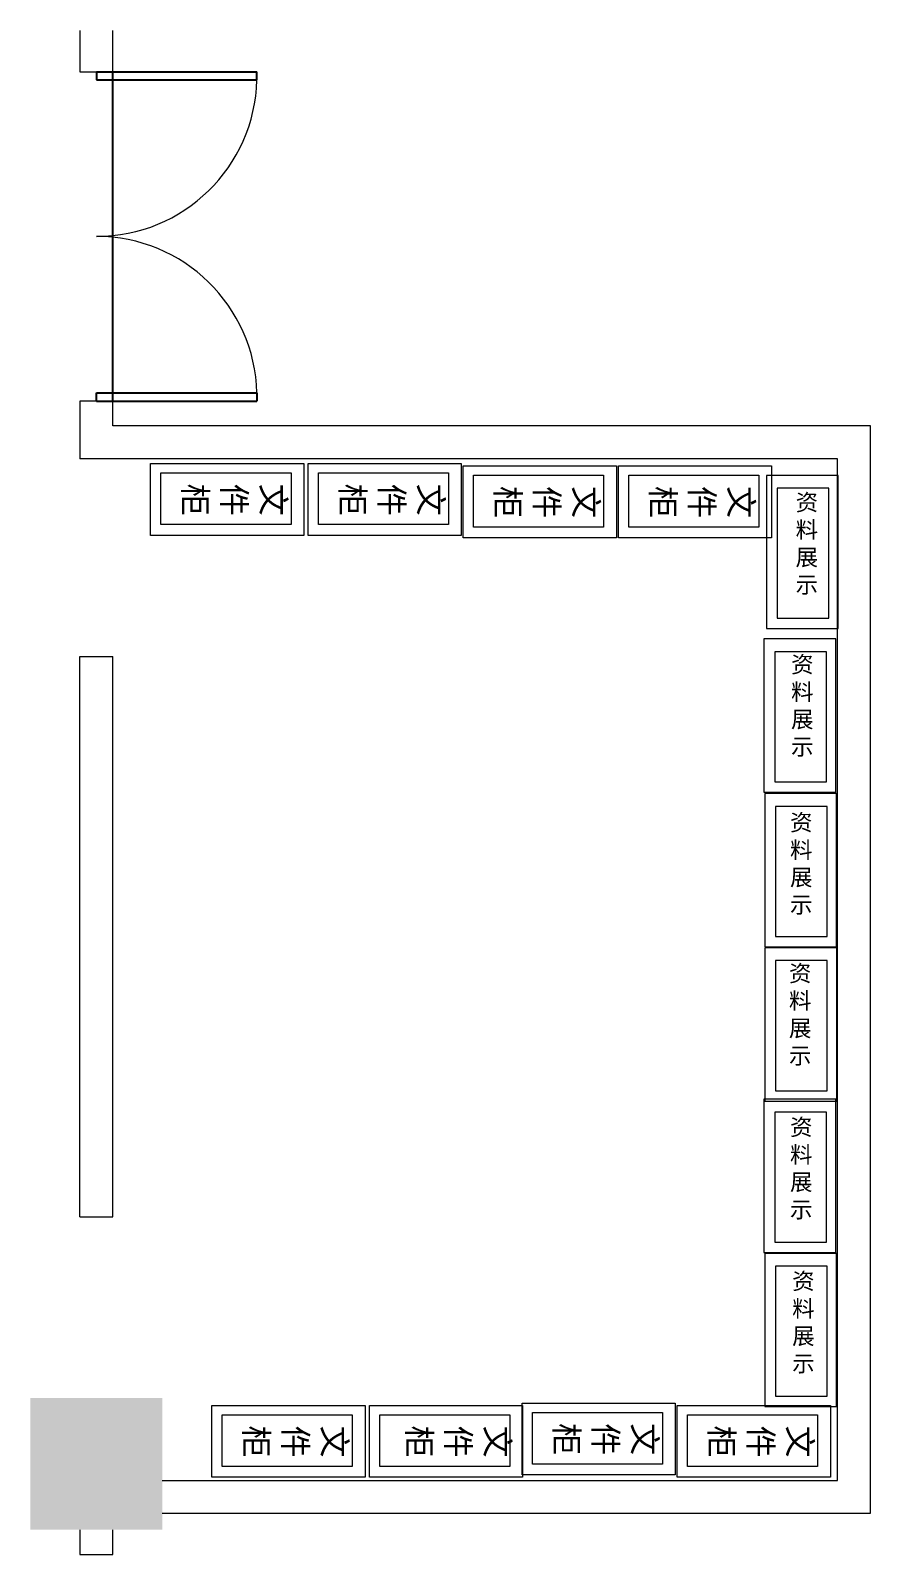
# Model space of a CAD drawing. Header units: millimetres. Extents: x -256770 to -120364, y -28508 to 286799.
# Drawn here: x -196440 to -191340, y -5674 to 3576 of the extents above; entities that cross this region are included whole.
import ezdxf

# ---------------------------------------------------------------- set-up
doc = ezdxf.new("R2010")
doc.units = ezdxf.units.MM
for name, color, linetype in [('COLUMN', 7, 'Continuous'), ('WALL', 7, 'Continuous'), ('WINDOW', 16, 'Continuous'), ('木柜', 21, 'Continuous'), ('格网', 90, 'Continuous')]:
    doc.layers.add(name, color=color, linetype=linetype)
doc.styles.add('宋体', font='simhei.ttf')

# ---------------------------------------------------------------- blocks, each defined once
blk = doc.blocks.new('_FZH')
blk.add_solid([(-0.5, -0.5), (0.5, -0.5), (-0.5, 0.5), (0.5, 0.5)])
blk = doc.blocks.new('$DorLib2D$00000002')
for p, q in [((-0.5, 0), (-0.5, 0.4875)), ((-0.475, 0.4875), (-0.5, 0.4875)), ((-0.475, 0), (-0.475, 0.4875)), ((0.475, 0), (0.475, 0.4875)), ((0.475, 0.4875), (0.5, 0.4875)), ((0.5, 0), (0.5, 0.4875)), ((-0.5, 0), (-0.475, 0)), ((0.5, 0), (0.475, 0))]:
    blk.add_line(p, q)
at = {"lineweight": 13}
for centre, start, end in [((-0.4875, 0), 0, 88.5307), ((0.4875, 0), 91.4693, 180)]:
    blk.add_arc(centre, 0.4875, start, end, dxfattribs=at)

msp = doc.modelspace()

# ---------------------------------------------------------------- linework, layer by layer
at = {"layer": 'WALL', "color": 6, "linetype": 'ByBlock', "lineweight": 15}
for p, q in [((-196140.4, 3575.6), (-196140.4, 3325.6)), ((-195940.4, 3325.6), (-195940.4, 3575.6)), ((-196140.4, 3325.6), (-195940.4, 3325.6)), ((-195940.4, 1325.6), (-196140.4, 1325.6)), ((-196140.4, 1325.6), (-196140.4, 975.6)), ((-195940.4, 1175.6), (-195940.4, 1325.6)), ((-191340.4, 1175.6), (-195940.4, 1175.6)), ((-191340.4, -5424.4), (-191340.4, 1175.6)), ((-191540.4, 975.6), (-196140.4, 975.6)), ((-191540.4, -5224.4), (-191540.4, 975.6)), ((-196140.4, -3624.4), (-196140.4, -224.4)), ((-196140.4, -224.4), (-195940.4, -224.4)), ((-195940.4, -3624.4), (-195940.4, -224.4)), ((-196140.4, -3624.4), (-195940.4, -3624.4)), ((-195640.4, -5224.4), (-191540.4, -5224.4)), ((-195640.4, -5424.4), (-191340.4, -5424.4))]:
    msp.add_line(p, q, dxfattribs=at)
at = {"layer": 'WALL', "linetype": 'ByBlock', "lineweight": 15}
for p, q in [((-196140.4, -5524.4), (-196140.4, -5674.4)), ((-195940.4, -5674.4), (-195940.4, -5524.4)), ((-196140.4, -5674.4), (-195940.4, -5674.4))]:
    msp.add_line(p, q, dxfattribs=at)
at = {"layer": '木柜', "color": 8, "linetype": 'ByBlock', "lineweight": 15}
for points in [[(-194780.9, 947.3), (-194780.9, 511.4), (-195710.8, 511.4), (-195710.8, 947.3)], [(-193824.7, 947.3), (-193824.7, 511.4), (-194754.6, 511.4), (-194754.6, 947.3)], [(-192883, 932.8), (-192883, 497), (-193812.9, 497), (-193812.9, 932.8)], [(-191941.2, 932.8), (-191941.2, 497), (-192871.2, 497), (-192871.2, 932.8)], [(-194858.7, 890.2), (-194858.7, 576.5), (-195648.3, 576.5), (-195648.3, 890.2)], [(-193902.5, 890.2), (-193902.5, 576.5), (-194692.1, 576.5), (-194692.1, 890.2)], [(-192960.8, 875.8), (-192960.8, 562), (-193750.4, 562), (-193750.4, 875.8)], [(-192019.1, 875.8), (-192019.1, 562), (-192808.7, 562), (-192808.7, 875.8)], [(-191536.1, 875.6), (-191972, 875.6), (-191972, -54.3), (-191536.1, -54.3)], [(-191593.2, 797.8), (-191906.9, 797.8), (-191906.9, 8.2), (-191593.2, 8.2)], [(-191551.5, -117.2), (-191987.3, -117.2), (-191987.3, -1047.1), (-191551.5, -1047.1)], [(-191608.6, -195), (-191922.3, -195), (-191922.3, -984.6), (-191608.6, -984.6)], [(-191547.1, -1056.3), (-191982.9, -1056.3), (-191982.9, -1986.2), (-191547.1, -1986.2)], [(-191604.1, -1134.1), (-191917.8, -1134.1), (-191917.8, -1923.7), (-191604.1, -1923.7)], [(-191545.8, -1992), (-191981.6, -1992), (-191981.6, -2921.9), (-191545.8, -2921.9)], [(-191602.8, -2069.8), (-191916.5, -2069.8), (-191916.5, -2859.4), (-191602.8, -2859.4)], [(-191551.4, -2911.3), (-191987.2, -2911.3), (-191987.2, -3841.3), (-191551.4, -3841.3)], [(-191608.4, -2989.2), (-191922.1, -2989.2), (-191922.1, -3778.7), (-191608.4, -3778.7)], [(-191547.1, -3846.6), (-191982.9, -3846.6), (-191982.9, -4776.6), (-191547.1, -4776.6)], [(-191604.1, -3924.4), (-191917.8, -3924.4), (-191917.8, -4714), (-191604.1, -4714)], [(-194409.2, -4769.4), (-194409.2, -5205.2), (-195339.1, -5205.2), (-195339.1, -4769.4)], [(-193453, -4769.4), (-193453, -5205.2), (-194382.9, -5205.2), (-194382.9, -4769.4)], [(-192525.8, -4754.9), (-192525.8, -5190.7), (-193455.7, -5190.7), (-193455.7, -4754.9)], [(-191584.1, -4769.4), (-191584.1, -5205.2), (-192514, -5205.2), (-192514, -4769.4)], [(-194487, -4826.4), (-194487, -5140.1), (-195276.6, -5140.1), (-195276.6, -4826.4)], [(-193530.8, -4826.4), (-193530.8, -5140.1), (-194320.4, -5140.1), (-194320.4, -4826.4)], [(-192603.6, -4812), (-192603.6, -5125.7), (-193393.2, -5125.7), (-193393.2, -4812)], [(-191661.9, -4826.4), (-191661.9, -5140.1), (-192451.5, -5140.1), (-192451.5, -4826.4)]]:
    msp.add_lwpolyline(points, close=True, dxfattribs=at)
at = {"layer": '格网', "color": 3}
msp.add_line((-195940.4, 1325.6), (-195940.4, 3325.6), dxfattribs=at)

# ---------------------------------------------------------------- block references
at = {"layer": 'COLUMN', "linetype": 'ByBlock', "lineweight": 15, "xscale": 800, "yscale": 800, "zscale": 800}
msp.add_blockref('_FZH', (-196040.4, -5124.4), dxfattribs=at)
at = {"layer": 'WINDOW', "linetype": 'ByBlock', "lineweight": 15, "xscale": -2000, "yscale": -2000, "zscale": -2000, "rotation": 90.0000000155614}
msp.add_blockref('$DorLib2D$00000002', (-196040.4, 2325.6), dxfattribs=at)

# ---------------------------------------------------------------- texts
at = {"layer": '木柜', "color": 8, "linetype": 'ByBlock', "lineweight": 15, "width": 246.416, "attachment_point": 1, "rotation": 270, "style": '宋体'}
for s, insert, char_height in [('文件柜', (-194894.7, 824.8), 142.42), ('文件柜', (-193938.5, 824.8), 142.42), ('文件柜', (-192996.8, 810.3), 142.42), ('文件柜', (-192055.1, 810.3), 142.42), ('{\\fSimSun|b0|i0|c134|p2;文件柜}', (-194523.1, -4891.9), 142.417), ('{\\fSimSun|b0|i0|c134|p2;\\P}文件柜', (-193296.9, -4891.9), 142.417), ('文件柜', (-192639.7, -4877.4), 142.42), ('文件柜', (-191698, -4891.9), 142.42)]:
    msp.add_mtext(s, dxfattribs=dict(at, insert=insert, char_height=char_height))
at = {"layer": '木柜', "color": 8, "linetype": 'ByBlock', "lineweight": 15, "char_height": 100, "width": 246.416, "attachment_point": 3, "style": '宋体'}
for insert in [(-191658.6, 761.7), (-191686.2, -221.9), (-191692.7, -1180.9), (-191699.2, -2096.9), (-191692.7, -3030.4), (-191679.7, -3964.9)]:
    msp.add_mtext('资料展示', dxfattribs=dict(at, insert=insert))

doc.saveas('drawing.dxf')
